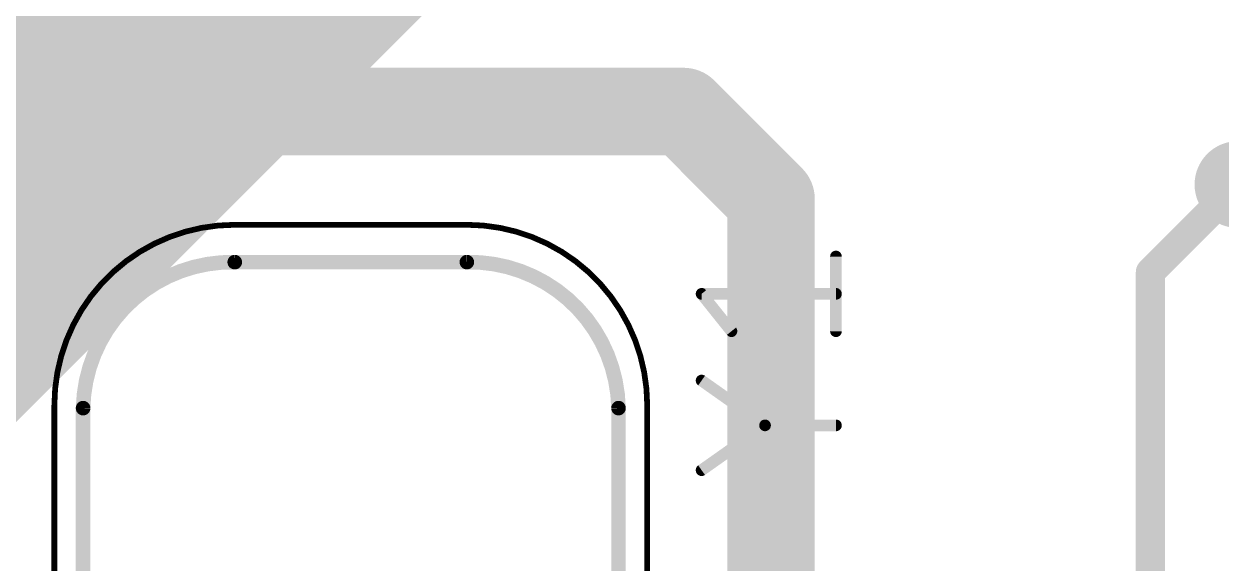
# Model space of a CAD drawing. Extents: x 0 to 6.01, y 0 to 3.
# Drawn here: x 4.584 to 4.9942, y 1.9954 to 2.18 of the extents above; entities that cross this region are included whole.
import ezdxf

# ---------------------------------------------------------------- set-up
doc = ezdxf.new("R2010")
doc.units = 0
for name, color, linetype in [('1', 12, 'CONTINUOUS'), ('16', 132, 'CONTINUOUS'), ('18', 110, 'CONTINUOUS'), ('21', 253, 'CONTINUOUS'), ('25', 253, 'CONTINUOUS'), ('39', 12, 'CONTINUOUS'), ('51', 253, 'CONTINUOUS')]:
    doc.layers.add(name, color=color, linetype=linetype)

# ---------------------------------------------------------------- blocks, each defined once
blk = doc.blocks.new('ROUNDV')
at = {"const_width": 0.5}
blk.add_lwpolyline([(0, -0.25, 1), (0, 0.25, 1), (0, -0.25)], format="xyb", dxfattribs=at)

msp = doc.modelspace()

# ---------------------------------------------------------------- linework, layer by layer
at = {"layer": '1'}
for points, const_width in [([(4.902, 2.387), (4.567, 2.052)], 0.032), ([(4.353, 2.176), (4.691, 2.176)], 0.032), ([(4.353, 2.144), (4.659, 2.144)], 0.032), ([(4.353, 2.112), (4.627, 2.112)], 0.032), ([(4.353, 2.08), (4.595, 2.08)], 0.032), ([(4.84, 2.03), (4.84, 1.979465)], 0.03)]:
    msp.add_lwpolyline(points, dxfattribs=dict(at, const_width=const_width))
for points, const_width in [([(4.691, 2.168, 1), (4.691, 2.184)], 0.016), ([(4.659, 2.136, 1), (4.659, 2.152)], 0.016), ([(4.627, 2.104, 1), (4.627, 2.12)], 0.016), ([(4.595, 2.072, 1), (4.595, 2.088)], 0.016), ([(4.8475, 2.03, 1), (4.8325, 2.03)], 0.015)]:
    msp.add_lwpolyline(points, format="xyb", dxfattribs=dict(at, const_width=const_width))
at = {"layer": '16'}
for points, const_width in [([(4.6, 2.15), (4.55, 2.1)], 0.03), ([(4.81, 2.15), (4.6, 2.15)], 0.03), ([(4.84, 2.12), (4.81, 2.15)], 0.03), ([(4.84, 2.12), (4.84, 2.03)], 0.03), ([(5, 2.125), (4.97, 2.095)], 0.01), ([(4.97, 2.095), (4.97, 1.775)], 0.01)]:
    msp.add_lwpolyline(points, dxfattribs=dict(at, const_width=const_width))
for points, const_width in [([(4.6, 2.1575, 1), (4.6, 2.1425)], 0.015), ([(4.605303, 2.144697, 1), (4.594697, 2.155303)], 0.015), ([(4.815303, 2.155303, 1), (4.804697, 2.144697)], 0.015), ([(4.81, 2.1425, 1), (4.81, 2.1575)], 0.015), ([(4.8475, 2.12, 1), (4.8325, 2.12)], 0.015), ([(4.834697, 2.114697, 1), (4.845303, 2.125303)], 0.015), ([(4.9725, 2.095, 1), (4.9675, 2.095)], 0.005), ([(4.968232, 2.096768, 1), (4.971768, 2.093232)], 0.005), ([(4.8325, 2.03, 1), (4.8475, 2.03)], 0.015)]:
    msp.add_lwpolyline(points, format="xyb", dxfattribs=dict(at, const_width=const_width))
at = {"layer": '21'}
for points, const_width in [([(4.656236, 2.098425, 0.414214), (4.604268, 2.048425)], 0.005), ([(4.656236, 2.099675, 1), (4.656236, 2.097175)], 0.0025), ([(4.656212, 2.097175, 1), (4.65626, 2.099675)], 0.0025), ([(4.787732, 2.048425, 0.414214), (4.735764, 2.098425)], 0.005), ([(4.73574, 2.099675, 1), (4.735788, 2.097175)], 0.0025), ([(4.735764, 2.097175, 1), (4.735764, 2.099675)], 0.0025), ([(4.605518, 2.048425, 1), (4.603018, 2.048425)], 0.0025), ([(4.603018, 2.048449, 1), (4.605517, 2.048401)], 0.0025), ([(4.788982, 2.048425, 1), (4.786482, 2.048425)], 0.0025), ([(4.786483, 2.048401, 1), (4.788982, 2.048449)], 0.0025)]:
    msp.add_lwpolyline(points, format="xyb", dxfattribs=dict(at, const_width=const_width))
at = {"layer": '21', "const_width": 0.005}
for points in [[(4.656236, 2.098425), (4.735764, 2.098425)], [(4.604268, 1.701575), (4.604268, 2.048425)], [(4.787732, 2.048425), (4.787732, 1.701575)]]:
    msp.add_lwpolyline(points, dxfattribs=at)
at = {"layer": '25', "const_width": 0.004}
for points in [[(4.862246, 2.074771), (4.862246, 2.100349)], [(4.826437, 2.074771), (4.816205, 2.08756)], [(4.816205, 2.08756), (4.862246, 2.08756)], [(4.837947, 2.042523), (4.816205, 2.05787)], [(4.816205, 2.027177), (4.837947, 2.042523)], [(4.862246, 2.042523), (4.837947, 2.042523)]]:
    msp.add_lwpolyline(points, dxfattribs=at)
at = {"layer": '25', "const_width": 0.002}
for points in [[(4.863246, 2.100349, 1), (4.861246, 2.100349)], [(4.816205, 2.08856, 1), (4.816205, 2.08656)], [(4.816986, 2.088184, 1), (4.815425, 2.086935)], [(4.862246, 2.08656, 1), (4.862246, 2.08856)], [(4.825656, 2.074146, 1), (4.827218, 2.075395)], [(4.861246, 2.074771, 1), (4.863246, 2.074771)], [(4.816782, 2.058687, 1), (4.815629, 2.057053)], [(4.837947, 2.043523, 1), (4.837947, 2.041523)], [(4.838524, 2.041706, 1), (4.83737, 2.04334)], [(4.83737, 2.041706, 1), (4.838524, 2.04334)], [(4.862246, 2.041523, 1), (4.862246, 2.043523)], [(4.815629, 2.027994, 1), (4.816782, 2.02636)]]:
    msp.add_lwpolyline(points, format="xyb", dxfattribs=at)
at = {"layer": '39'}
for points, const_width in [([(4.656236, 2.11122, 0.414214), (4.594425, 2.049409)], 0.001969), ([(4.656236, 2.111713, 1), (4.656236, 2.110728)], 0.000984), ([(4.656236, 2.110728, 1), (4.656236, 2.111713)], 0.000984), ([(4.797575, 2.049409, 0.414214), (4.735764, 2.11122)], 0.001969), ([(4.735764, 2.111713, 1), (4.735764, 2.110728)], 0.000984), ([(4.735764, 2.110728, 1), (4.735764, 2.111713)], 0.000984), ([(4.594917, 2.049409, 1), (4.593933, 2.049409)], 0.000984), ([(4.593933, 2.049409, 1), (4.594917, 2.049409)], 0.000984), ([(4.798067, 2.049409, 1), (4.797083, 2.049409)], 0.000984), ([(4.797083, 2.049409, 1), (4.798067, 2.049409)], 0.000984)]:
    msp.add_lwpolyline(points, format="xyb", dxfattribs=dict(at, const_width=const_width))
at = {"layer": '39', "const_width": 0.001969}
for points in [[(4.656236, 2.11122), (4.735764, 2.11122)], [(4.594425, 1.700591), (4.594425, 2.049409)], [(4.797575, 2.049409), (4.797575, 1.700591)]]:
    msp.add_lwpolyline(points, dxfattribs=at)
at = {"layer": '51'}
for points, const_width in [([(4.656236, 2.098425, 0.414214), (4.604268, 2.048425)], 0.005), ([(4.656236, 2.099675, 1), (4.656236, 2.097175)], 0.0025), ([(4.656212, 2.097175, 1), (4.65626, 2.099675)], 0.0025), ([(4.787732, 2.048425, 0.414214), (4.735764, 2.098425)], 0.005), ([(4.73574, 2.099675, 1), (4.735788, 2.097175)], 0.0025), ([(4.735764, 2.097175, 1), (4.735764, 2.099675)], 0.0025), ([(4.605518, 2.048425, 1), (4.603018, 2.048425)], 0.0025), ([(4.603018, 2.048449, 1), (4.605517, 2.048401)], 0.0025), ([(4.788982, 2.048425, 1), (4.786482, 2.048425)], 0.0025), ([(4.786483, 2.048401, 1), (4.788982, 2.048449)], 0.0025)]:
    msp.add_lwpolyline(points, format="xyb", dxfattribs=dict(at, const_width=const_width))
at = {"layer": '51', "const_width": 0.005}
for points in [[(4.656236, 2.098425), (4.735764, 2.098425)], [(4.604268, 1.701575), (4.604268, 2.048425)], [(4.787732, 2.048425), (4.787732, 1.701575)]]:
    msp.add_lwpolyline(points, dxfattribs=at)

# ---------------------------------------------------------------- block references
at = {"layer": '18'}
for p, xscale, yscale in [((5, 2.125), 0.029748, 0.029748), ((5, 2.125), 0.029748, 0.029748), ((4.84, 2.03), 0.02778, 0.02778), ((4.84, 2.03), 0.02778, 0.02778)]:
    msp.add_blockref('ROUNDV', p, dxfattribs=dict(at, xscale=xscale, yscale=yscale))

doc.saveas('drawing.dxf')
